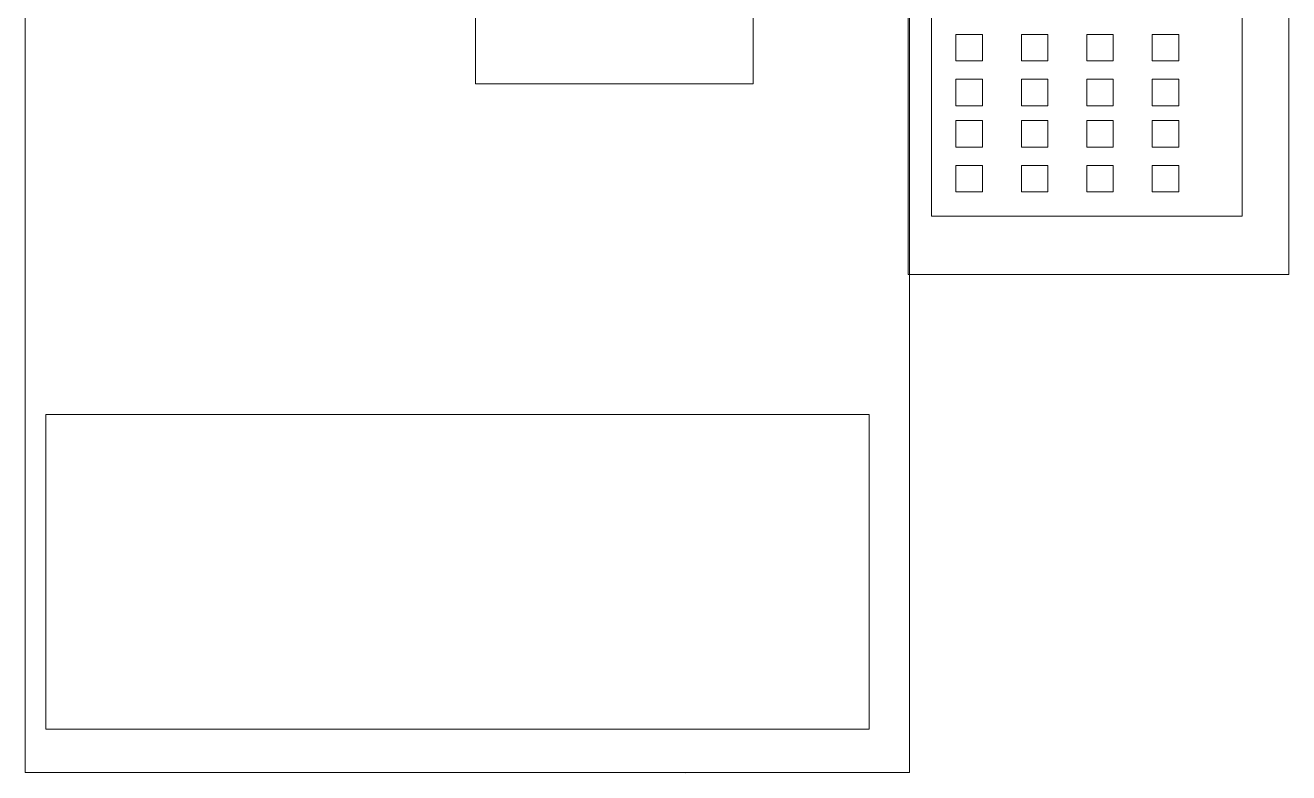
# Model space of a CAD drawing. Extents: x -42728 to 99010, y -18674 to 47645.
# Drawn here: x -13761 to -13046, y 24965 to 25387 of the extents above; entities that cross this region are included whole.
import ezdxf

# ---------------------------------------------------------------- set-up
doc = ezdxf.new("R2010")
doc.units = 0
doc.header["$LTSCALE"] = 100
doc.header["$MEASUREMENT"] = 0
doc.layers.add('1-门窗', color=3, linetype='CONTINUOUS')

msp = doc.modelspace()

# ---------------------------------------------------------------- linework, layer by layer
at = {"layer": '1-门窗', "lineweight": 13, "extrusion": (0, 0, -1)}
for p, q in [((-13760.77318, 26164.96224), (-13760.77318, 24964.96224)), ((-13260.77318, 24964.96224), (-13260.77318, 26164.96224)), ((-13261.583, 25980.37807), (-13261.583, 25246.49592)), ((-13046.38884, 25246.49592), (-13046.38884, 25980.37807)), ((-13248.40787, 25945.22203), (-13248.40787, 25279.45487)), ((-13072.7391, 25279.45487), (-13072.7391, 25945.22203)), ((-13506.29624, 25834.80956), (-13506.29624, 25354.28059)), ((-13349.14962, 25354.28059), (-13349.14962, 25834.80956)), ((-13219.55262, 25382.26609), (-13234.55262, 25382.26609)), ((-13234.55262, 25382.26609), (-13234.55262, 25367.26609)), ((-13219.55262, 25367.26609), (-13219.55262, 25382.26609)), ((-13182.55888, 25382.26609), (-13197.55888, 25382.26609)), ((-13197.55888, 25382.26609), (-13197.55888, 25367.26609)), ((-13182.55888, 25367.26609), (-13182.55888, 25382.26609)), ((-13145.56482, 25382.26609), (-13160.56482, 25382.26609)), ((-13160.56482, 25382.26609), (-13160.56482, 25367.26609)), ((-13145.56482, 25367.26609), (-13145.56482, 25382.26609)), ((-13108.57108, 25382.26609), (-13123.57108, 25382.26609)), ((-13123.57108, 25382.26609), (-13123.57108, 25367.26609)), ((-13108.57108, 25367.26609), (-13108.57108, 25382.26609)), ((-13234.55262, 25367.26609), (-13219.55262, 25367.26609)), ((-13197.55888, 25367.26609), (-13182.55888, 25367.26609)), ((-13160.56482, 25367.26609), (-13145.56482, 25367.26609)), ((-13123.57108, 25367.26609), (-13108.57108, 25367.26609)), ((-13506.29624, 25354.28059), (-13349.14962, 25354.28059)), ((-13219.55262, 25356.93864), (-13234.55262, 25356.93864)), ((-13234.55262, 25356.93864), (-13234.55262, 25341.93864)), ((-13219.55262, 25341.93864), (-13219.55262, 25356.93864)), ((-13197.55888, 25356.93864), (-13197.55888, 25341.93864)), ((-13182.55888, 25356.93864), (-13197.55888, 25356.93864)), ((-13182.55888, 25341.93864), (-13182.55888, 25356.93864)), ((-13145.56482, 25356.93864), (-13160.56482, 25356.93864)), ((-13160.56482, 25356.93864), (-13160.56482, 25341.93864)), ((-13145.56482, 25341.93864), (-13145.56482, 25356.93864)), ((-13108.57108, 25356.93864), (-13123.57108, 25356.93864)), ((-13123.57108, 25356.93864), (-13123.57108, 25341.93864)), ((-13108.57108, 25341.93864), (-13108.57108, 25356.93864)), ((-13234.55262, 25341.93864), (-13219.55262, 25341.93864)), ((-13197.55888, 25341.93864), (-13182.55888, 25341.93864)), ((-13160.56482, 25341.93864), (-13145.56482, 25341.93864)), ((-13123.57108, 25341.93864), (-13108.57108, 25341.93864)), ((-13219.55262, 25333.5594), (-13234.55262, 25333.5594)), ((-13234.55262, 25333.5594), (-13234.55262, 25318.5594)), ((-13219.55262, 25318.5594), (-13219.55262, 25333.5594)), ((-13197.55888, 25333.5594), (-13197.55888, 25318.5594)), ((-13182.55888, 25333.5594), (-13197.55888, 25333.5594)), ((-13182.55888, 25318.5594), (-13182.55888, 25333.5594)), ((-13145.56482, 25333.5594), (-13160.56482, 25333.5594)), ((-13160.56482, 25333.5594), (-13160.56482, 25318.5594)), ((-13145.56482, 25318.5594), (-13145.56482, 25333.5594)), ((-13108.57108, 25333.5594), (-13123.57108, 25333.5594)), ((-13123.57108, 25333.5594), (-13123.57108, 25318.5594)), ((-13108.57108, 25318.5594), (-13108.57108, 25333.5594)), ((-13234.55262, 25318.5594), (-13219.55262, 25318.5594)), ((-13197.55888, 25318.5594), (-13182.55888, 25318.5594)), ((-13160.56482, 25318.5594), (-13145.56482, 25318.5594)), ((-13123.57108, 25318.5594), (-13108.57108, 25318.5594)), ((-13219.55262, 25308.23169), (-13234.55262, 25308.23169)), ((-13234.55262, 25308.23169), (-13234.55262, 25293.23169)), ((-13219.55262, 25293.23169), (-13219.55262, 25308.23169)), ((-13197.55888, 25308.23169), (-13197.55888, 25293.23169)), ((-13182.55888, 25308.23169), (-13197.55888, 25308.23169)), ((-13182.55888, 25293.23169), (-13182.55888, 25308.23169)), ((-13145.56482, 25308.23169), (-13160.56482, 25308.23169)), ((-13160.56482, 25308.23169), (-13160.56482, 25293.23169)), ((-13145.56482, 25293.23169), (-13145.56482, 25308.23169)), ((-13108.57108, 25308.23169), (-13123.57108, 25308.23169)), ((-13123.57108, 25308.23169), (-13123.57108, 25293.23169)), ((-13108.57108, 25293.23169), (-13108.57108, 25308.23169)), ((-13234.55262, 25293.23169), (-13219.55262, 25293.23169)), ((-13197.55888, 25293.23169), (-13182.55888, 25293.23169)), ((-13160.56482, 25293.23169), (-13145.56482, 25293.23169)), ((-13123.57108, 25293.23169), (-13108.57108, 25293.23169)), ((-13248.40787, 25279.45487), (-13072.7391, 25279.45487)), ((-13261.583, 25246.49592), (-13046.38884, 25246.49592)), ((-13749.06375, 25167.39496), (-13749.06375, 24989.41741)), ((-13283.54165, 25167.39496), (-13749.06375, 25167.39496)), ((-13283.54165, 24989.41741), (-13283.54165, 25167.39496)), ((-13749.06375, 24989.41741), (-13283.54165, 24989.41741)), ((-13387.65357, 24964.81023), (-13760.77318, 24964.96224)), ((-13760.77318, 24964.96224), (-13260.77318, 24964.96224)), ((-13655.89314, 24964.91951), (-13655.87179, 24964.96224)), ((-13521.77335, 24964.86487), (-13521.7247, 24964.96224)), ((-13387.65357, 24964.81023), (-13387.57762, 24964.96224))]:
    msp.add_line(p, q, dxfattribs=at)

doc.saveas('drawing.dxf')
